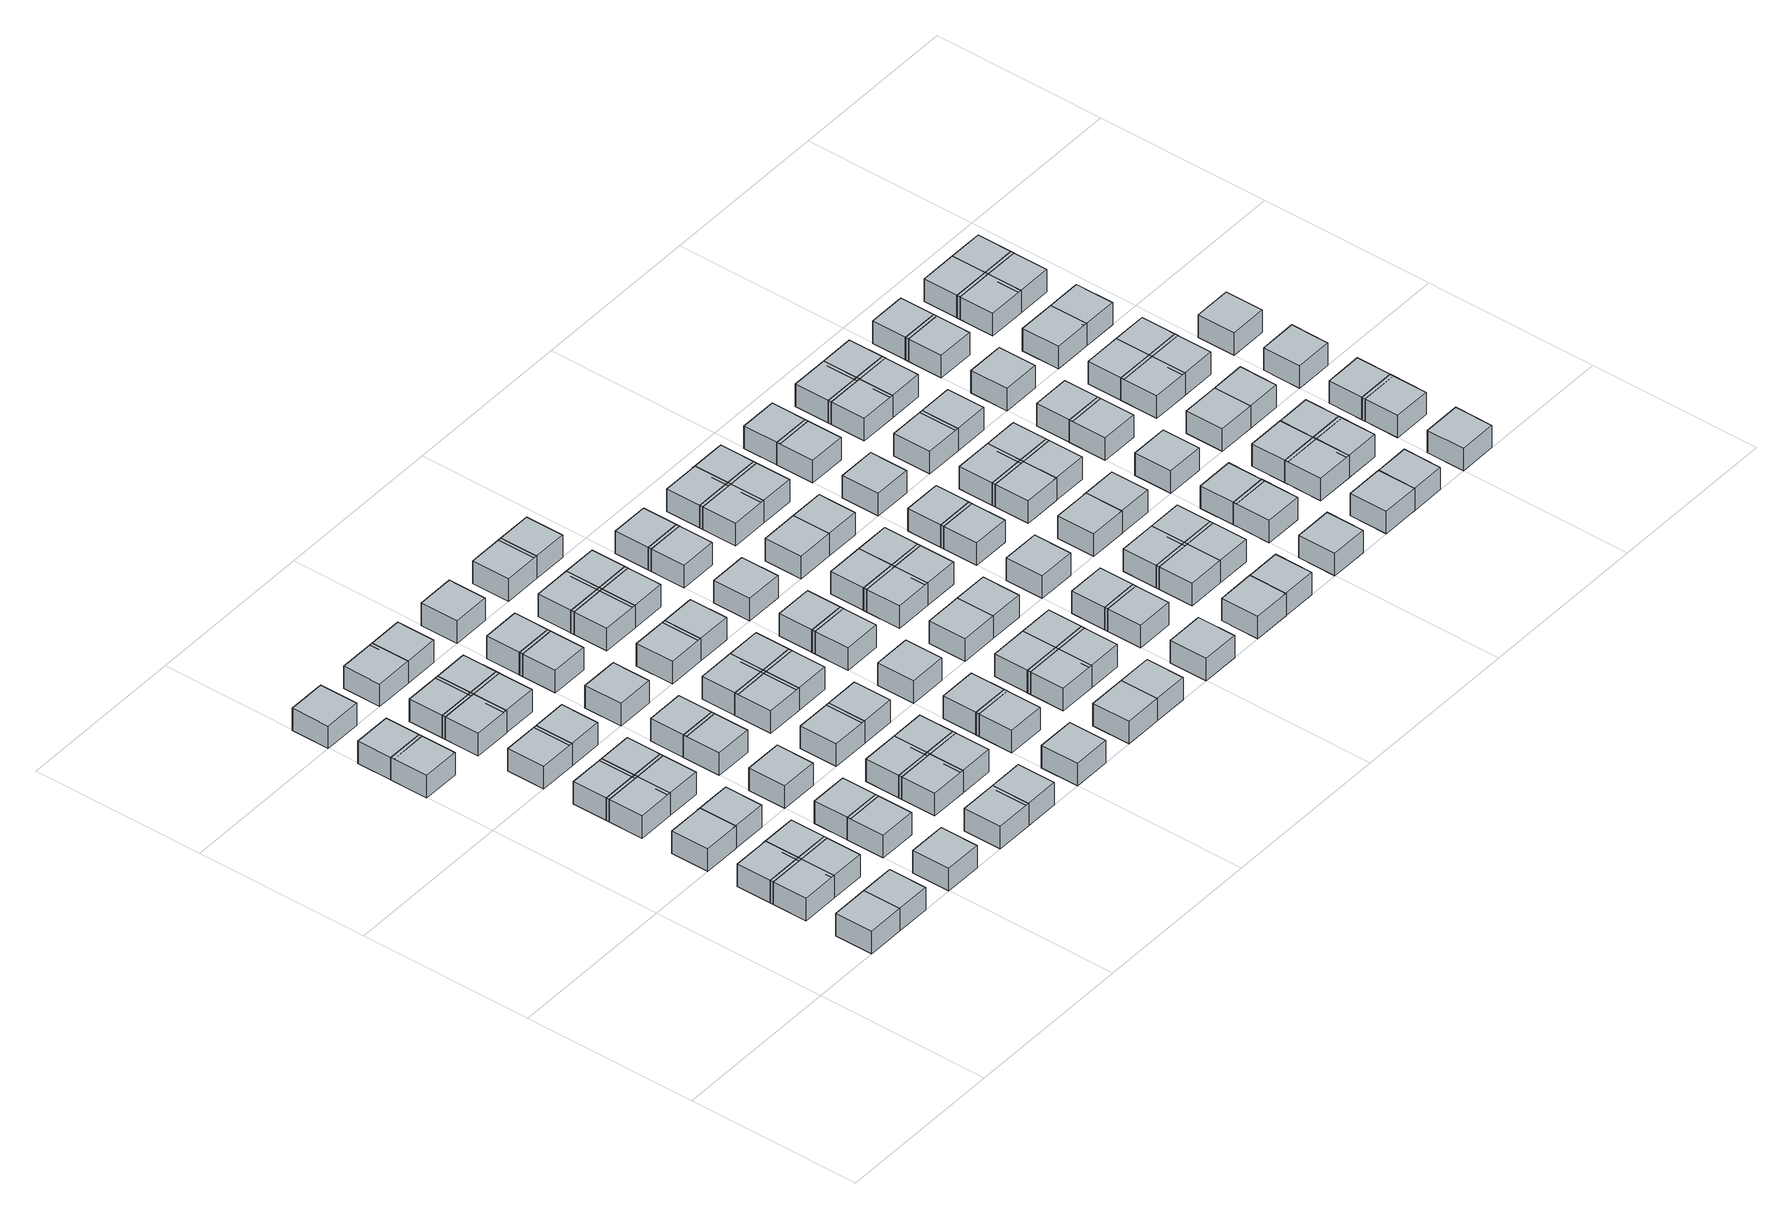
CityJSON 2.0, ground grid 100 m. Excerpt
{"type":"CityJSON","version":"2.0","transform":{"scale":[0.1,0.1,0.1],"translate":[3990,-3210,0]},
"CityObjects":{
"object1":{"type":"GenericCityObject","geometry":[{"type":"Solid","lod":"1","boundaries":[[[[0,1,2,3]],[[4,5,1,0]],[[5,6,2,1]],[[6,7,3,2]],[[7,4,0,3]],[[7,6,5,4]]]]}]},
"object2":{"type":"GenericCityObject","geometry":[{"type":"Solid","lod":"1","boundaries":[[[[8,9,10,11]],[[12,13,9,8]],[[13,14,10,9]],[[14,15,11,10]],[[15,12,8,11]],[[15,14,13,12]]]]}]},
"object3":{"type":"GenericCityObject","geometry":[{"type":"Solid","lod":"1","boundaries":[[[[16,17,18,19]],[[20,21,17,16]],[[21,22,18,17]],[[22,23,19,18]],[[23,20,16,19]],[[23,22,21,20]]]]}]},
"object4":{"type":"GenericCityObject","geometry":[{"type":"Solid","lod":"1","boundaries":[[[[24,25,26,27]],[[28,29,25,24]],[[29,30,26,25]],[[30,31,27,26]],[[31,28,24,27]],[[31,30,29,28]]]]}]},
"object5":{"type":"GenericCityObject","geometry":[{"type":"Solid","lod":"1","boundaries":[[[[32,33,34,35]],[[36,37,33,32]],[[37,38,34,33]],[[38,39,35,34]],[[39,36,32,35]],[[39,38,37,36]]]]}]},
"object6":{"type":"GenericCityObject","geometry":[{"type":"Solid","lod":"1","boundaries":[[[[40,41,42,43]],[[44,45,41,40]],[[45,46,42,41]],[[46,47,43,42]],[[47,44,40,43]],[[47,46,45,44]]]]}]},
"object7":{"type":"GenericCityObject","geometry":[{"type":"Solid","lod":"1","boundaries":[[[[48,49,50,51]],[[52,53,49,48]],[[53,54,50,49]],[[54,55,51,50]],[[55,52,48,51]],[[55,54,53,52]]]]}]},
"object8":{"type":"GenericCityObject","geometry":[{"type":"Solid","lod":"1","boundaries":[[[[56,57,58,59]],[[60,61,57,56]],[[61,62,58,57]],[[62,63,59,58]],[[63,60,56,59]],[[63,62,61,60]]]]}]},
"object9":{"type":"GenericCityObject","geometry":[{"type":"Solid","lod":"1","boundaries":[[[[64,65,66,67]],[[68,69,65,64]],[[69,70,66,65]],[[70,71,67,66]],[[71,68,64,67]],[[71,70,69,68]]]]}]},
"object10":{"type":"GenericCityObject","geometry":[{"type":"Solid","lod":"1","boundaries":[[[[72,73,74,75]],[[76,77,73,72]],[[77,78,74,73]],[[78,79,75,74]],[[79,76,72,75]],[[79,78,77,76]]]]}]},
"object11":{"type":"GenericCityObject","geometry":[{"type":"Solid","lod":"1","boundaries":[[[[80,81,82,83]],[[84,85,81,80]],[[85,86,82,81]],[[86,87,83,82]],[[87,84,80,83]],[[87,86,85,84]]]]}]},
"object12":{"type":"GenericCityObject","geometry":[{"type":"Solid","lod":"1","boundaries":[[[[88,89,90,91]],[[92,93,89,88]],[[93,94,90,89]],[[94,95,91,90]],[[95,92,88,91]],[[95,94,93,92]]]]}]},
"object13":{"type":"GenericCityObject","geometry":[{"type":"Solid","lod":"1","boundaries":[[[[96,97,98,99]],[[100,101,97,96]],[[101,102,98,97]],[[102,103,99,98]],[[103,100,96,99]],[[103,102,101,100]]]]}]},
"object14":{"type":"GenericCityObject","geometry":[{"type":"Solid","lod":"1","boundaries":[[[[104,105,106,107]],[[108,109,105,104]],[[109,110,106,105]],[[110,111,107,106]],[[111,108,104,107]],[[111,110,109,108]]]]}]},
"object15":{"type":"GenericCityObject","geometry":[{"type":"Solid","lod":"1","boundaries":[[[[112,113,114,115]],[[116,117,113,112]],[[117,118,114,113]],[[118,119,115,114]],[[119,116,112,115]],[[119,118,117,116]]]]}]},
"object16":{"type":"GenericCityObject","geometry":[{"type":"Solid","lod":"1","boundaries":[[[[120,121,122,123]],[[124,125,121,120]],[[125,126,122,121]],[[126,127,123,122]],[[127,124,120,123]],[[127,126,125,124]]]]}]},
"object17":{"type":"GenericCityObject","geometry":[{"type":"Solid","lod":"1","boundaries":[[[[128,129,130,131]],[[132,133,129,128]],[[133,134,130,129]],[[134,135,131,130]],[[135,132,128,131]],[[135,134,133,132]]]]}]},
"object18":{"type":"GenericCityObject","geometry":[{"type":"Solid","lod":"1","boundaries":[[[[136,137,138,139]],[[140,141,137,136]],[[141,142,138,137]],[[142,143,139,138]],[[143,140,136,139]],[[143,142,141,140]]]]}]},
"object19":{"type":"GenericCityObject","geometry":[{"type":"Solid","lod":"1","boundaries":[[[[144,145,146,147]],[[148,149,145,144]],[[149,150,146,145]],[[150,151,147,146]],[[151,148,144,147]],[[151,150,149,148]]]]}]},
"object20":{"type":"GenericCityObject","geometry":[{"type":"Solid","lod":"1","boundaries":[[[[152,153,154,155]],[[156,157,153,152]],[[157,158,154,153]],[[158,159,155,154]],[[159,156,152,155]],[[159,158,157,156]]]]}]},
"object21":{"type":"GenericCityObject","geometry":[{"type":"Solid","lod":"1","boundaries":[[[[160,161,162,163]],[[164,165,161,160]],[[165,166,162,161]],[[166,167,163,162]],[[167,164,160,163]],[[167,166,165,164]]]]}]},
"object22":{"type":"GenericCityObject","geometry":[{"type":"Solid","lod":"1","boundaries":[[[[168,169,170,171]],[[172,173,169,168]],[[173,174,170,169]],[[174,175,171,170]],[[175,172,168,171]],[[175,174,173,172]]]]}]},
"object23":{"type":"GenericCityObject","geometry":[{"type":"Solid","lod":"1","boundaries":[[[[176,177,178,179]],[[180,181,177,176]],[[181,182,178,177]],[[182,183,179,178]],[[183,180,176,179]],[[183,182,181,180]]]]}]},
"object24":{"type":"GenericCityObject","geometry":[{"type":"Solid","lod":"1","boundaries":[[[[184,185,186,187]],[[188,189,185,184]],[[189,190,186,185]],[[190,191,187,186]],[[191,188,184,187]],[[191,190,189,188]]]]}]},
"object25":{"type":"GenericCityObject","geometry":[{"type":"Solid","lod":"1","boundaries":[[[[192,193,194,195]],[[196,197,193,192]],[[197,198,194,193]],[[198,199,195,194]],[[199,196,192,195]],[[199,198,197,196]]]]}]},
"object26":{"type":"GenericCityObject","geometry":[{"type":"Solid","lod":"1","boundaries":[[[[200,201,202,203]],[[204,205,201,200]],[[205,206,202,201]],[[206,207,203,202]],[[207,204,200,203]],[[207,206,205,204]]]]}]},
"object27":{"type":"GenericCityObject","geometry":[{"type":"Solid","lod":"1","boundaries":[[[[208,209,210,211]],[[212,213,209,208]],[[213,214,210,209]],[[214,215,211,210]],[[215,212,208,211]],[[215,214,213,212]]]]}]},
"object28":{"type":"GenericCityObject","geometry":[{"type":"Solid","lod":"1","boundaries":[[[[216,217,218,219]],[[220,221,217,216]],[[221,222,218,217]],[[222,223,219,218]],[[223,220,216,219]],[[223,222,221,220]]]]}]},
"object29":{"type":"GenericCityObject","geometry":[{"type":"Solid","lod":"1","boundaries":[[[[224,225,226,227]],[[228,229,225,224]],[[229,230,226,225]],[[230,231,227,226]],[[231,228,224,227]],[[231,230,229,228]]]]}]},
"object30":{"type":"GenericCityObject","geometry":[{"type":"Solid","lod":"1","boundaries":[[[[232,233,234,235]],[[236,237,233,232]],[[237,238,234,233]],[[238,239,235,234]],[[239,236,232,235]],[[239,238,237,236]]]]}]},
"object31":{"type":"GenericCityObject","geometry":[{"type":"Solid","lod":"1","boundaries":[[[[240,241,242,243]],[[244,245,241,240]],[[245,246,242,241]],[[246,247,243,242]],[[247,244,240,243]],[[247,246,245,244]]]]}]},
"object32":{"type":"GenericCityObject","geometry":[{"type":"Solid","lod":"1","boundaries":[[[[248,249,250,251]],[[252,253,249,248]],[[253,254,250,249]],[[254,255,251,250]],[[255,252,248,251]],[[255,254,253,252]]]]}]},
"object33":{"type":"GenericCityObject","geometry":[{"type":"Solid","lod":"1","boundaries":[[[[256,257,258,259]],[[260,261,257,256]],[[261,262,258,257]],[[262,263,259,258]],[[263,260,256,259]],[[263,262,261,260]]]]}]},
"object34":{"type":"GenericCityObject","geometry":[{"type":"Solid","lod":"1","boundaries":[[[[264,265,266,267]],[[268,269,265,264]],[[269,270,266,265]],[[270,271,267,266]],[[271,268,264,267]],[[271,270,269,268]]]]}]},
"object35":{"type":"GenericCityObject","geometry":[{"type":"Solid","lod":"1","boundaries":[[[[272,273,274,275]],[[276,277,273,272]],[[277,278,274,273]],[[278,279,275,274]],[[279,276,272,275]],[[279,278,277,276]]]]}]},
"object36":{"type":"GenericCityObject","geometry":[{"type":"Solid","lod":"1","boundaries":[[[[280,281,282,283]],[[284,285,281,280]],[[285,286,282,281]],[[286,287,283,282]],[[287,284,280,283]],[[287,286,285,284]]]]}]},
"object37":{"type":"GenericCityObject","geometry":[{"type":"Solid","lod":"1","boundaries":[[[[288,289,290,291]],[[292,293,289,288]],[[293,294,290,289]],[[294,295,291,290]],[[295,292,288,291]],[[295,294,293,292]]]]}]},
"object38":{"type":"GenericCityObject","geometry":[{"type":"Solid","lod":"1","boundaries":[[[[296,297,298,299]],[[300,301,297,296]],[[301,302,298,297]],[[302,303,299,298]],[[303,300,296,299]],[[303,302,301,300]]]]}]},
"object39":{"type":"GenericCityObject","geometry":[{"type":"Solid","lod":"1","boundaries":[[[[304,305,306,307]],[[308,309,305,304]],[[309,310,306,305]],[[310,311,307,306]],[[311,308,304,307]],[[311,310,309,308]]]]}]},
"object40":{"type":"GenericCityObject","geometry":[{"type":"Solid","lod":"1","boundaries":[[[[312,313,314,315]],[[316,317,313,312]],[[317,318,314,313]],[[318,319,315,314]],[[319,316,312,315]],[[319,318,317,316]]]]}]},
"object41":{"type":"GenericCityObject","geometry":[{"type":"Solid","lod":"1","boundaries":[[[[320,321,322,323]],[[324,325,321,320]],[[325,326,322,321]],[[326,327,323,322]],[[327,324,320,323]],[[327,326,325,324]]]]}]},
"object42":{"type":"GenericCityObject","geometry":[{"type":"Solid","lod":"1","boundaries":[[[[328,329,330,331]],[[332,333,329,328]],[[333,334,330,329]],[[334,335,331,330]],[[335,332,328,331]],[[335,334,333,332]]]]}]},
"object43":{"type":"GenericCityObject","geometry":[{"type":"Solid","lod":"1","boundaries":[[[[336,337,338,339]],[[340,341,337,336]],[[341,342,338,337]],[[342,343,339,338]],[[343,340,336,339]],[[343,342,341,340]]]]}]},
"object44":{"type":"GenericCityObject","geometry":[{"type":"Solid","lod":"1","boundaries":[[[[344,345,346,347]],[[348,349,345,344]],[[349,350,346,345]],[[350,351,347,346]],[[351,348,344,347]],[[351,350,349,348]]]]}]},
"object45":{"type":"GenericCityObject","geometry":[{"type":"Solid","lod":"1","boundaries":[[[[352,353,354,355]],[[356,357,353,352]],[[357,358,354,353]],[[358,359,355,354]],[[359,356,352,355]],[[359,358,357,356]]]]}]},
"object46":{"type":"GenericCityObject","geometry":[{"type":"Solid","lod":"1","boundaries":[[[[360,361,362,363]],[[364,365,361,360]],[[365,366,362,361]],[[366,367,363,362]],[[367,364,360,363]],[[367,366,365,364]]]]}]},
"object47":{"type":"GenericCityObject","geometry":[{"type":"Solid","lod":"1","boundaries":[[[[368,369,370,371]],[[372,373,369,368]],[[373,374,370,369]],[[374,375,371,370]],[[375,372,368,371]],[[375,374,373,372]]]]}]},
"object48":{"type":"GenericCityObject","geometry":[{"type":"Solid","lod":"1","boundaries":[[[[376,377,378,379]],[[380,381,377,376]],[[381,382,378,377]],[[382,383,379,378]],[[383,380,376,379]],[[383,382,381,380]]]]}]},
"object49":{"type":"GenericCityObject","geometry":[{"type":"Solid","lod":"1","boundaries":[[[[384,385,386,387]],[[388,389,385,384]],[[389,390,386,385]],[[390,391,387,386]],[[391,388,384,387]],[[391,390,389,388]]]]}]},
"object50":{"type":"GenericCityObject","geometry":[{"type":"Solid","lod":"1","boundaries":[[[[392,393,394,395]],[[396,397,393,392]],[[397,398,394,393]],[[398,399,395,394]],[[399,396,392,395]],[[399,398,397,396]]]]}]},
"object51":{"type":"GenericCityObject","geometry":[{"type":"Solid","lod":"1","boundaries":[[[[400,401,402,403]],[[404,405,401,400]],[[405,406,402,401]],[[406,407,403,402]],[[407,404,400,403]],[[407,406,405,404]]]]}]},
"object52":{"type":"GenericCityObject","geometry":[{"type":"Solid","lod":"1","boundaries":[[[[408,409,410,411]],[[412,413,409,408]],[[413,414,410,409]],[[414,415,411,410]],[[415,412,408,411]],[[415,414,413,412]]]]}]},
"object53":{"type":"GenericCityObject","geometry":[{"type":"Solid","lod":"1","boundaries":[[[[416,417,418,419]],[[420,421,417,416]],[[421,422,418,417]],[[422,423,419,418]],[[423,420,416,419]],[[423,422,421,420]]]]}]},
"object54":{"type":"GenericCityObject","geometry":[{"type":"Solid","lod":"1","boundaries":[[[[424,425,426,427]],[[428,429,425,424]],[[429,430,426,425]],[[430,431,427,426]],[[431,428,424,427]],[[431,430,429,428]]]]}]},
"object55":{"type":"GenericCityObject","geometry":[{"type":"Solid","lod":"1","boundaries":[[[[432,433,434,435]],[[436,437,433,432]],[[437,438,434,433]],[[438,439,435,434]],[[439,436,432,435]],[[439,438,437,436]]]]}]},
"object56":{"type":"GenericCityObject","geometry":[{"type":"Solid","lod":"1","boundaries":[[[[440,441,442,443]],[[444,445,441,440]],[[445,446,442,441]],[[446,447,443,442]],[[447,444,440,443]],[[447,446,445,444]]]]}]},
"object57":{"type":"GenericCityObject","geometry":[{"type":"Solid","lod":"1","boundaries":[[[[448,449,450,451]],[[452,453,449,448]],[[453,454,450,449]],[[454,455,451,450]],[[455,452,448,451]],[[455,454,453,452]]]]}]},
"object58":{"type":"GenericCityObject","geometry":[{"type":"Solid","lod":"1","boundaries":[[[[456,457,458,459]],[[460,461,457,456]],[[461,462,458,457]],[[462,463,459,458]],[[463,460,456,459]],[[463,462,461,460]]]]}]},
"object59":{"type":"GenericCityObject","geometry":[{"type":"Solid","lod":"1","boundaries":[[[[464,465,466,467]],[[468,469,465,464]],[[469,470,466,465]],[[470,471,467,466]],[[471,468,464,467]],[[471,470,469,468]]]]}]},
"object60":{"type":"GenericCityObject","geometry":[{"type":"Solid","lod":"1","boundaries":[[[[472,473,474,475]],[[476,477,473,472]],[[477,478,474,473]],[[478,479,475,474]],[[479,476,472,475]],[[479,478,477,476]]]]}]},
"object61":{"type":"GenericCityObject","geometry":[{"type":"Solid","lod":"1","boundaries":[[[[480,481,482,483]],[[484,485,481,480]],[[485,486,482,481]],[[486,487,483,482]],[[487,484,480,483]],[[487,486,485,484]]]]}]},
"object62":{"type":"GenericCityObject","geometry":[{"type":"Solid","lod":"1","boundaries":[[[[488,489,490,491]],[[492,493,489,488]],[[493,494,490,489]],[[494,495,491,490]],[[495,492,488,491]],[[495,494,493,492]]]]}]},
"object63":{"type":"GenericCityObject","geometry":[{"type":"Solid","lod":"1","boundaries":[[[[496,497,498,499]],[[500,501,497,496]],[[501,502,498,497]],[[502,503,499,498]],[[503,500,496,499]],[[503,502,501,500]]]]}]},
"object64":{"type":"GenericCityObject","geometry":[{"type":"Solid","lod":"1","boundaries":[[[[504,505,506,507]],[[508,509,505,504]],[[509,510,506,505]],[[510,511,507,506]],[[511,508,504,507]],[[511,510,509,508]]]]}]},
"object65":{"type":"GenericCityObject","geometry":[{"type":"Solid","lod":"1","boundaries":[[[[512,513,514,515]],[[516,517,513,512]],[[517,518,514,513]],[[518,519,515,514]],[[519,516,512,515]],[[519,518,517,516]]]]}]},
"object66":{"type":"GenericCityObject","geometry":[{"type":"Solid","lod":"1","boundaries":[[[[520,521,522,523]],[[524,525,521,520]],[[525,526,522,521]],[[526,527,523,522]],[[527,524,520,523]],[[527,526,525,524]]]]}]},
"object67":{"type":"GenericCityObject","geometry":[{"type":"Solid","lod":"1","boundaries":[[[[528,529,530,531]],[[532,533,529,528]],[[533,534,530,529]],[[534,535,531,530]],[[535,532,528,531]],[[535,534,533,532]]]]}]},
"object68":{"type":"GenericCityObject","geometry":[{"type":"Solid","lod":"1","boundaries":[[[[536,537,538,539]],[[540,541,537,536]],[[541,542,538,537]],[[542,543,539,538]],[[543,540,536,539]],[[543,542,541,540]]]]}]},
"object69":{"type":"GenericCityObject","geometry":[{"type":"Solid","lod":"1","boundaries":[[[[544,545,546,547]],[[548,549,545,544]],[[549,550,546,545]],[[550,551,547,546]],[[551,548,544,547]],[[551,550,549,548]]]]}]},
"object70":{"type":"GenericCityObject","geometry":[{"type":"Solid","lod":"1","boundaries":[[[[552,553,554,555]],[[556,557,553,552]],[[557,558,554,553]],[[558,559,555,554]],[[559,556,552,555]],[[559,558,557,556]]]]}]},
"object71":{"type":"GenericCityObject","geometry":[{"type":"Solid","lod":"1","boundaries":[[[[560,561,562,563]],[[564,565,561,560]],[[565,566,562,561]],[[566,567,563,562]],[[567,564,560,563]],[[567,566,565,564]]]]}]},
"object72":{"type":"GenericCityObject","geometry":[{"type":"Solid","lod":"1","boundaries":[[[[568,569,570,571]],[[572,573,569,568]],[[573,574,570,569]],[[574,575,571,570]],[[575,572,568,571]],[[575,574,573,572]]]]}]},
"object73":{"type":"GenericCityObject","geometry":[{"type":"Solid","lod":"1","boundaries":[[[[576,577,578,579]],[[580,581,577,576]],[[581,582,578,577]],[[582,583,579,578]],[[583,580,576,579]],[[583,582,581,580]]]]}]},
"object74":{"type":"GenericCityObject","geometry":[{"type":"Solid","lod":"1","boundaries":[[[[584,585,586,587]],[[588,589,585,584]],[[589,590,586,585]],[[590,591,587,586]],[[591,588,584,587]],[[591,590,589,588]]]]}]},
"object75":{"type":"GenericCityObject","geometry":[{"type":"Solid","lod":"1","boundaries":[[[[592,593,594,595]],[[596,597,593,592]],[[597,598,594,593]],[[598,599,595,594]],[[599,596,592,595]],[[599,598,597,596]]]]}]},
"object76":{"type":"GenericCityObject","geometry":[{"type":"Solid","lod":"1","boundaries":[[[[600,601,602,603]],[[604,605,601,600]],[[605,606,602,601]],[[606,607,603,602]],[[607,604,600,603]],[[607,606,605,604]]]]}]},
"object77":{"type":"GenericCityObject","geometry":[{"type":"Solid","lod":"1","boundaries":[[[[608,609,610,611]],[[612,613,609,608]],[[613,614,610,609]],[[614,615,611,610]],[[615,612,608,611]],[[615,614,613,612]]]]}]},
"object78":{"type":"GenericCityObject","geometry":[{"type":"Solid","lod":"1","boundaries":[[[[616,617,618,619]],[[620,621,617,616]],[[621,622,618,617]],[[622,623,619,618]],[[623,620,616,619]],[[623,622,621,620]]]]}]},
"object79":{"type":"GenericCityObject","geometry":[{"type":"Solid","lod":"1","boundaries":[[[[624,625,626,627]],[[628,629,625,624]],[[629,630,626,625]],[[630,631,627,626]],[[631,628,624,627]],[[631,630,629,628]]]]}]},
"object80":{"type":"GenericCityObject","geometry":[{"type":"Solid","lod":"1","boundaries":[[[[632,633,634,635]],[[636,637,633,632]],[[637,638,634,633]],[[638,639,635,634]],[[639,636,632,635]],[[639,638,637,636]]]]}]},
"object81":{"type":"GenericCityObject","geometry":[{"type":"Solid","lod":"1","boundaries":[[[[640,641,642,643]],[[644,645,641,640]],[[645,646,642,641]],[[646,647,643,642]],[[647,644,640,643]],[[647,646,645,644]]]]}]},
"object82":{"type":"GenericCityObject","geometry":[{"type":"Solid","lod":"1","boundaries":[[[[648,649,650,651]],[[652,653,649,648]],[[653,654,650,649]],[[654,655,651,650]],[[655,652,648,651]],[[655,654,653,652]]]]}]},
"object83":{"type":"GenericCityObject","geometry":[{"type":"Solid","lod":"1","boundaries":[[[[656,657,658,659]],[[660,661,657,656]],[[661,662,658,657]],[[662,663,659,658]],[[663,660,656,659]],[[663,662,661,660]]]]}]},
"object84":{"type":"GenericCityObject","geometry":[{"type":"Solid","lod":"1","boundaries":[[[[664,665,666,667]],[[668,669,665,664]],[[669,670,666,665]],[[670,671,667,666]],[[671,668,664,667]],[[671,670,669,668]]]]}]},
"object85":{"type":"GenericCityObject","geometry":[{"type":"Solid","lod":"1","boundaries":[[[[672,673,674,675]],[[676,677,673,672]],[[677,678,674,673]],[[678,679,675,674]],[[679,676,672,675]],[[679,678,677,676]]]]}]},
"object86":{"type":"GenericCityObject","geometry":[{"type":"Solid","lod":"1","boundaries":[[[[680,681,682,683]],[[684,685,681,680]],[[685,686,682,681]],[[686,687,683,682]],[[687,684,680,683]],[[687,686,685,684]]]]}]},
"object87":{"type":"GenericCityObject","geometry":[{"type":"Solid","lod":"1","boundaries":[[[[688,689,690,691]],[[692,693,689,688]],[[693,694,690,689]],[[694,695,691,690]],[[695,692,688,691]],[[695,694,693,692]]]]}]},
"object88":{"type":"GenericCityObject","geometry":[{"type":"Solid","lod":"1","boundaries":[[[[696,697,698,699]],[[700,701,697,696]],[[701,702,698,697]],[[702,703,699,698]],[[703,700,696,699]],[[703,702,701,700]]]]}]},
"object89":{"type":"GenericCityObject","geometry":[{"type":"Solid","lod":"1","boundaries":[[[[704,705,706,707]],[[708,709,705,704]],[[709,710,706,705]],[[710,711,707,706]],[[711,708,704,707]],[[711,710,709,708]]]]}]},
"object90":{"type":"GenericCityObject","geometry":[{"type":"Solid","lod":"1","boundaries":[[[[712,713,714,715]],[[716,717,713,712]],[[717,718,714,713]],[[718,719,715,714]],[[719,716,712,715]],[[719,718,717,716]]]]}]},
"object91":{"type":"GenericCityObject","geometry":[{"type":"Solid","lod":"1","boundaries":[[[[720,721,722,723]],[[724,725,721,720]],[[725,726,722,721]],[[726,727,723,722]],[[727,724,720,723]],[[727,726,725,724]]]]}]},
"object92":{"type":"GenericCityObject","geometry":[{"type":"Solid","lod":"1","boundaries":[[[[728,729,730,731]],[[732,733,729,728]],[[733,734,730,729]],[[734,735,731,730]],[[735,732,728,731]],[[735,734,733,732]]]]}]},
"object93":{"type":"GenericCityObject","geometry":[{"type":"Solid","lod":"1","boundaries":[[[[736,737,738,739]],[[740,741,737,736]],[[741,742,738,737]],[[742,743,739,738]],[[743,740,736,739]],[[743,742,741,740]]]]}]},
"object94":{"type":"GenericCityObject","geometry":[{"type":"Solid","lod":"1","boundaries":[[[[744,745,746,747]],[[748,749,745,744]],[[749,750,746,745]],[[750,751,747,746]],[[751,748,744,747]],[[751,750,749,748]]]]}]},
"object95":{"type":"GenericCityObject","geometry":[{"type":"Solid","lod":"1","boundaries":[[[[752,753,754,755]],[[756,757,753,752]],[[757,758,754,753]],[[758,759,755,754]],[[759,756,752,755]],[[759,758,757,756]]]]}]},
"object96":{"type":"GenericCityObject","geometry":[{"type":"Solid","lod":"1","boundaries":[[[[760,761,762,763]],[[764,765,761,760]],[[765,766,762,761]],[[766,767,763,762]],[[767,764,760,763]],[[767,766,765,764]]]]}]},
"object97":{"type":"GenericCityObject","geometry":[{"type":"Solid","lod":"1","boundaries":[[[[768,769,770,771]],[[772,773,769,768]],[[773,774,770,769]],[[774,775,771,770]],[[775,772,768,771]],[[775,774,773,772]]]]}]},
"object98":{"type":"GenericCityObject","geometry":[{"type":"Solid","lod":"1","boundaries":[[[[776,777,778,779]],[[780,781,777,776]],[[781,782,778,777]],[[782,783,779,778]],[[783,780,776,779]],[[783,782,781,780]]]]}]},
"object99":{"type":"GenericCityObject","geometry":[{"type":"Solid","lod":"1","boundaries":[[[[784,785,786,787]],[[788,789,785,784]],[[789,790,786,785]],[[790,791,787,786]],[[791,788,784,787]],[[791,790,789,788]]]]}]},
"object100":{"type":"GenericCityObject","geometry":[{"type":"Solid","lod":"1","boundaries":[[[[792,793,794,795]],[[796,797,793,792]],[[797,798,794,793]],[[798,799,795,794]],[[799,796,792,795]],[[799,798,797,796]]]]}]},
"object101":{"type":"GenericCityObject","geometry":[{"type":"Solid","lod":"1","boundaries":[[[[800,801,802,803]],[[804,805,801,800]],[[805,806,802,801]],[[806,807,803,802]],[[807,804,800,803]],[[807,806,805,804]]]]}]},
"object102":{"type":"GenericCityObject","geometry":[{"type":"Solid","lod":"1","boundaries":[[[[808,809,810,811]],[[812,813,809,808]],[[813,814,810,809]],[[814,815,811,810]],[[815,812,808,811]],[[815,814,813,812]]]]}]},
"object103":{"type":"GenericCityObject","geometry":[{"type":"Solid","lod":"1","boundaries":[[[[816,817,818,819]],[[820,821,817,816]],[[821,822,818,817]],[[822,823,819,818]],[[823,820,816,819]],[[823,822,821,820]]]]}]},
"object104":{"type":"GenericCityObject","geometry":[{"type":"Solid","lod":"1","boundaries":[[[[824,825,826,827]],[[828,829,825,824]],[[829,830,826,825]],[[830,831,827,826]],[[831,828,824,827]],[[831,830,829,828]]]]}]},
"object105":{"type":"GenericCityObject","geometry":[{"type":"Solid","lod":"1","boundaries":[[[[832,833,834,835]],[[836,837,833,832]],[[837,838,834,833]],[[838,839,835,834]],[[839,836,832,835]],[[839,838,837,836]]]]}]},
"object106":{"type":"GenericCityObject","geometry":[{"type":"Solid","lod":"1","boundaries":[[[[840,841,842,843]],[[844,845,841,840]],[[845,846,842,841]],[[846,847,843,842]],[[847,844,840,843]],[[847,846,845,844]]]]}]},
"object107":{"type":"GenericCityObject","geometry":[{"type":"Solid","lod":"1","boundaries":[[[[848,849,850,851]],[[852,853,849,848]],[[853,854,850,849]],[[854,855,851,850]],[[855,852,848,851]],[[855,854,853,852]]]]}]},
"object108":{"type":"GenericCityObject","geometry":[{"type":"Solid","lod":"1","boundaries":[[[[856,857,858,859]],[[860,861,857,856]],[[861,862,858,857]],[[862,863,859,858]],[[863,860,856,859]],[[863,862,861,860]]]]}]},
"object109":{"type":"GenericCityObject","geometry":[{"type":"Solid","lod":"1","boundaries":[[[[864,865,866,867]],[[868,869,865,864]],[[869,870,866,865]],[[870,871,867,866]],[[871,868,864,867]],[[871,870,869,868]]]]}]},
"object110":{"type":"GenericCityObject","geometry":[{"type":"Solid","lod":"1","boundaries":[[[[872,873,874,875]],[[876,877,873,872]],[[877,878,874,873]],[[878,879,875,874]],[[879,876,872,875]],[[879,878,877,876]]]]}]},
"object111":{"type":"GenericCityObject","geometry":[{"type":"Solid","lod":"1","boundaries":[[[[880,881,882,883]],[[884,885,881,880]],[[885,886,882,881]],[[886,887,883,882]],[[887,884,880,883]],[[887,886,885,884]]]]}]},
"object112":{"type":"GenericCityObject","geometry":[{"type":"Solid","lod":"1","boundaries":[[[[888,889,890,891]],[[892,893,889,888]],[[893,894,890,889]],[[894,895,891,890]],[[895,892,888,891]],[[895,894,893,892]]]]}]},
"object113":{"type":"GenericCityObject","geometry":[{"type":"Solid","lod":"1","boundaries":[[[[896,897,898,899]],[[900,901,897,896]],[[901,902,898,897]],[[902,903,899,898]],[[903,900,896,899]],[[903,902,901,900]]]]}]},
"object114":{"type":"GenericCityObject","geometry":[{"type":"Solid","lod":"1","boundaries":[[[[904,905,906,907]],[[908,909,905,904]],[[909,910,906,905]],[[910,911,907,906]],[[911,908,904,907]],[[911,910,909,908]]]]}]},
"object115":{"type":"GenericCityObject","geometry":[{"type":"Solid","lod":"1","boundaries":[[[[912,913,914,915]],[[916,917,913,912]],[[917,918,914,913]],[[918,919,915,914]],[[919,916,912,915]],[[919,918,917,916]]]]}]},
"object116":{"type":"GenericCityObject","geometry":[{"type":"Solid","lod":"1","boundaries":[[[[920,921,922,923]],[[924,925,921,920]],[[925,926,922,921]],[[926,927,923,922]],[[927,924,920,923]],[[927,926,925,924]]]]}]},
"object117":{"type":"GenericCityObject","geometry":[{"type":"Solid","lod":"1","boundaries":[[[[928,929,930,931]],[[932,933,929,928]],[[933,934,930,929]],[[934,935,931,930]],[[935,932,928,931]],[[935,934,933,932]]]]}]},
"object118":{"type":"GenericCityObject","geometry":[{"type":"Solid","lod":"1","boundaries":[[[[936,937,938,939]],[[940,941,937,936]],[[941,942,938,937]],[[942,943,939,938]],[[943,940,936,939]],[[943,942,941,940]]]]}]},
"object119":{"type":"GenericCityObject","geometry":[{"type":"Solid","lod":"1","boundaries":[[[[944,945,946,947]],[[948,949,945,944]],[[949,950,946,945]],[[950,951,947,946]],[[951,948,944,947]],[[951,950,949,948]]]]}]},
"object120":{"type":"GenericCityObject","geometry":[{"type":"Solid","lod":"1","boundaries":[[[[952,953,954,955]],[[956,957,953,952]],[[957,958,954,953]],[[958,959,955,954]],[[959,956,952,955]],[[959,958,957,956]]]]}]},
"object121":{"type":"GenericCityObject","geometry":[{"type":"Solid","lod":"1","boundaries":[[[[960,961,962,963]],[[964,965,961,960]],[[965,966,962,961]],[[966,967,963,962]],[[967,964,960,963]],[[967,966,965,964]]]]}]},
"object122":{"type":"GenericCityObject","geometry":[{"type":"Solid","lod":"1","boundaries":[[[[968,969,970,971]],[[972,973,969,968]],[[973,974,970,969]],[[974,975,971,970]],[[975,972,968,971]],[[975,974,973,972]]]]}]},
"object123":{"type":"GenericCityObject","geometry":[{"type":"Solid","lod":"1","boundaries":[[[[976,977,978,979]],[[980,981,977,976]],[[981,982,978,977]],[[982,983,979,978]],[[983,980,976,979]],[[983,982,981,980]]]]}]},
"object124":{"type":"GenericCityObject","geometry":[{"type":"Solid","lod":"1","boundaries":[[[[984,985,986,987]],[[988,989,985,984]],[[989,990,986,985]],[[990,991,987,986]],[[991,988,984,987]],[[991,990,989,988]]]]}]},
"object125":{"type":"GenericCityObject","geometry":[{"type":"Solid","lod":"1","boundaries":[[[[992,993,994,995]],[[996,997,993,992]],[[997,998,994,993]],[[998,999,995,994]],[[999,996,992,995]],[[999,998,997,996]]]]}]},
"object126":{"type":"GenericCityObject","geometry":[{"type":"Solid","lod":"1","boundaries":[[[[1000,1001,1002,1003]],[[1004,1005,1001,1000]],[[1005,1006,1002,1001]],[[1006,1007,1003,1002]],[[1007,1004,1000,1003]],[[1007,1006,1005,1004]]]]}]},
"object127":{"type":"GenericCityObject","geometry":[{"type":"Solid","lod":"1","boundaries":[[[[1008,1009,1010,1011]],[[1012,1013,1009,1008]],[[1013,1014,1010,1009]],[[1014,1015,1011,1010]],[[1015,1012,1008,1011]],[[1015,1014,1013,1012]]]]}]},
"object128":{"type":"GenericCityObject","geometry":[{"type":"Solid","lod":"1","boundaries":[[[[1016,1017,1018,1019]],[[1020,1021,1017,1016]],[[1021,1022,1018,1017]],[[1022,1023,1019,1018]],[[1023,1020,1016,1019]],[[1023,1022,1021,1020]]]]}]},
"object129":{"type":"GenericCityObject","geometry":[{"type":"Solid","lod":"1","boundaries":[[[[1024,1025,1026,1027]],[[1028,1029,1025,1024]],[[1029,1030,1026,1025]],[[1030,1031,1027,1026]],[[1031,1028,1024,1027]],[[1031,1030,1029,1028]]]]}]},
"object130":{"type":"GenericCityObject","geometry":[{"type":"Solid","lod":"1","boundaries":[[[[1032,1033,1034,1035]],[[1036,1037,1033,1032]],[[1037,1038,1034,1033]],[[1038,1039,1035,1034]],[[1039,1036,1032,1035]],[[1039,1038,1037,1036]]]]}]},
"object131":{"type":"GenericCityObject","geometry":[{"type":"Solid","lod":"1","boundaries":[[[[1040,1041,1042,1043]],[[1044,1045,1041,1040]],[[1045,1046,1042,1041]],[[1046,1047,1043,1042]],[[1047,1044,1040,1043]],[[1047,1046,1045,1044]]]]}]},
"object132":{"type":"GenericCityObject","geometry":[{"type":"Solid","lod":"1","boundaries":[[[[1048,1049,1050,1051]],[[1052,1053,1049,1048]],[[1053,1054,1050,1049]],[[1054,1055,1051,1050]],[[1055,1052,1048,1051]],[[1055,1054,1053,1052]]]]}]},
"object133":{"type":"GenericCityObject","geometry":[{"type":"Solid","lod":"1","boundaries":[[[[1056,1057,1058,1059]],[[1060,1061,1057,1056]],[[1061,1062,1058,1057]],[[1062,1063,1059,1058]],[[1063,1060,1056,1059]],[[1063,1062,1061,1060]]]]}]},
"object134":{"type":"GenericCityObject","geometry":[{"type":"Solid","lod":"1","boundaries":[[[[1064,1065,1066,1067]],[[1068,1069,1065,1064]],[[1069,1070,1066,1065]],[[1070,1071,1067,1066]],[[1071,1068,1064,1067]],[[1071,1070,1069,1068]]]]}]},
"object135":{"type":"GenericCityObject","geometry":[{"type":"Solid","lod":"1","boundaries":[[[[1072,1073,1074,1075]],[[1076,1077,1073,1072]],[[1077,1078,1074,1073]],[[1078,1079,1075,1074]],[[1079,1076,1072,1075]],[[1079,1078,1077,1076]]]]}]},
"object136":{"type":"GenericCityObject","geometry":[{"type":"Solid","lod":"1","boundaries":[[[[1080,1081,1082,1083]],[[1084,1085,1081,1080]],[[1085,1086,1082,1081]],[[1086,1087,1083,1082]],[[1087,1084,1080,1083]],[[1087,1086,1085,1084]]]]}]},
"object137":{"type":"GenericCityObject","geometry":[{"type":"Solid","lod":"1","boundaries":[[[[1088,1089,1090,1091]],[[1092,1093,1089,1088]],[[1093,1094,1090,1089]],[[1094,1095,1091,1090]],[[1095,1092,1088,1091]],[[1095,1094,1093,1092]]]]}]},
"object138":{"type":"GenericCityObject","geometry":[{"type":"Solid","lod":"1","boundaries":[[[[1096,1097,1098,1099]],[[1100,1101,1097,1096]],[[1101,1102,1098,1097]],[[1102,1103,1099,1098]],[[1103,1100,1096,1099]],[[1103,1102,1101,1100]]]]}]},
"object139":{"type":"GenericCityObject","geometry":[{"type":"Solid","lod":"1","boundaries":[[[[1104,1105,1106,1107]],[[1108,1109,1105,1104]],[[1109,1110,1106,1105]],[[1110,1111,1107,1106]],[[1111,1108,1104,1107]],[[1111,1110,1109,1108]]]]}]}
},
"vertices":[
[400,0,0],[620,0,0],[620,220,0],[400,220,0],[400,0,140],[620,0,140],[620,220,140],[400,220,140],
[400,400,0],[620,400,0],[620,620,0],[400,620,0],[400,400,140],[620,400,140],[620,620,140],[400,620,140],
[400,600,0],[620,600,0],[620,820,0],[400,820,0],[400,600,140],[620,600,140],[620,820,140],[400,820,140],
[600,0,0],[820,0,0],[820,220,0],[600,220,0],[600,0,140],[820,0,140],[820,220,140],[600,220,140],
[400,1000,0],[620,1000,0],[620,1220,0],[400,1220,0],[400,1000,140],[620,1000,140],[620,1220,140],[400,1220,140],
[600,400,0],[820,400,0],[820,620,0],[600,620,0],[600,400,140],[820,400,140],[820,620,140],[600,620,140],
[0,2400,0],[220,2400,0],[220,2620,0],[0,2620,0],[0,2400,140],[220,2400,140],[220,2620,140],[0,2620,140],
[600,600,0],[820,600,0],[820,820,0],[600,820,0],[600,600,140],[820,600,140],[820,820,140],[600,820,140],
[0,2600,0],[220,2600,0],[220,2820,0],[0,2820,0],[0,2600,140],[220,2600,140],[220,2820,140],[0,2820,140],
[400,1400,0],[620,1400,0],[620,1620,0],[400,1620,0],[400,1400,140],[620,1400,140],[620,1620,140],[400,1620,140],
[400,1600,0],[620,1600,0],[620,1820,0],[400,1820,0],[400,1600,140],[620,1600,140],[620,1820,140],[400,1820,140],
[600,1000,0],[820,1000,0],[820,1220,0],[600,1220,0],[600,1000,140],[820,1000,140],[820,1220,140],[600,1220,140],
[0,3000,0],[220,3000,0],[220,3220,0],[0,3220,0],[0,3000,140],[220,3000,140],[220,3220,140],[0,3220,140],
[1000,0,0],[1220,0,0],[1220,220,0],[1000,220,0],[1000,0,140],[1220,0,140],[1220,220,140],[1000,220,140],
[400,2000,0],[620,2000,0],[620,2220,0],[400,2220,0],[400,2000,140],[620,2000,140],[620,2220,140],[400,2220,140],
[600,1400,0],[820,1400,0],[820,1620,0],[600,1620,0],[600,1400,140],[820,1400,140],[820,1620,140],[600,1620,140],
[600,1600,0],[820,1600,0],[820,1820,0],[600,1820,0],[600,1600,140],[820,1600,140],[820,1820,140],[600,1820,140],
[1000,400,0],[1220,400,0],[1220,620,0],[1000,620,0],[1000,400,140],[1220,400,140],[1220,620,140],[1000,620,140],
[400,2400,0],[620,2400,0],[620,2620,0],[400,2620,0],[400,2400,140],[620,2400,140],[620,2620,140],[400,2620,140],
[1000,600,0],[1220,600,0],[1220,820,0],[1000,820,0],[1000,600,140],[1220,600,140],[1220,820,140],[1000,820,140],
[400,2600,0],[620,2600,0],[620,2820,0],[400,2820,0],[400,2600,140],[620,2600,140],[620,2820,140],[400,2820,140],
[600,2000,0],[820,2000,0],[820,2220,0],[600,2220,0],[600,2000,140],[820,2000,140],[820,2220,140],[600,2220,140],
[1000,1000,0],[1220,1000,0],[1220,1220,0],[1000,1220,0],[1000,1000,140],[1220,1000,140],[1220,1220,140],[1000,1220,140],
[400,3000,0],[620,3000,0],[620,3220,0],[400,3220,0],[400,3000,140],[620,3000,140],[620,3220,140],[400,3220,140],
[600,2400,0],[820,2400,0],[820,2620,0],[600,2620,0],[600,2400,140],[820,2400,140],[820,2620,140],[600,2620,140],
[600,2600,0],[820,2600,0],[820,2820,0],[600,2820,0],[600,2600,140],[820,2600,140],[820,2820,140],[600,2820,140],
[1400,0,0],[1620,0,0],[1620,220,0],[1400,220,0],[1400,0,140],[1620,0,140],[1620,220,140],[1400,220,140],
[1000,1400,0],[1220,1400,0],[1220,1620,0],[1000,1620,0],[1000,1400,140],[1220,1400,140],[1220,1620,140],[1000,1620,140],
[1000,1600,0],[1220,1600,0],[1220,1820,0],[1000,1820,0],[1000,1600,140],[1220,1600,140],[1220,1820,140],[1000,1820,140],
[600,3000,0],[820,3000,0],[820,3220,0],[600,3220,0],[600,3000,140],[820,3000,140],[820,3220,140],[600,3220,140],
[1400,400,0],[1620,400,0],[1620,620,0],[1400,620,0],[1400,400,140],[1620,400,140],[1620,620,140],[1400,620,140],
[1400,600,0],[1620,600,0],[1620,820,0],[1400,820,0],[1400,600,140],[1620,600,140],[1620,820,140],[1400,820,140],
[1600,0,0],[1820,0,0],[1820,220,0],[1600,220,0],[1600,0,140],[1820,0,140],[1820,220,140],[1600,220,140],
[1000,2000,0],[1220,2000,0],[1220,2220,0],[1000,2220,0],[1000,2000,140],[1220,2000,140],[1220,2220,140],[1000,2220,140],
[1400,1000,0],[1620,1000,0],[1620,1220,0],[1400,1220,0],[1400,1000,140],[1620,1000,140],[1620,1220,140],[1400,1220,140],
[1600,400,0],[1820,400,0],[1820,620,0],[1600,620,0],[1600,400,140],[1820,400,140],[1820,620,140],[1600,620,140],
[1000,2400,0],[1220,2400,0],[1220,2620,0],[1000,2620,0],[1000,2400,140],[1220,2400,140],[1220,2620,140],[1000,2620,140],
[1600,600,0],[1820,600,0],[1820,820,0],[1600,820,0],[1600,600,140],[1820,600,140],[1820,820,140],[1600,820,140],
[1000,2600,0],[1220,2600,0],[1220,2820,0],[1000,2820,0],[1000,2600,140],[1220,2600,140],[1220,2820,140],[1000,2820,140],
[1400,1400,0],[1620,1400,0],[1620,1620,0],[1400,1620,0],[1400,1400,140],[1620,1400,140],[1620,1620,140],[1400,1620,140],
[1400,1600,0],[1620,1600,0],[1620,1820,0],[1400,1820,0],[1400,1600,140],[1620,1600,140],[1620,1820,140],[1400,1820,140],
[1600,1000,0],[1820,1000,0],[1820,1220,0],[1600,1220,0],[1600,1000,140],[1820,1000,140],[1820,1220,140],[1600,1220,140],
[1000,3000,0],[1220,3000,0],[1220,3220,0],[1000,3220,0],[1000,3000,140],[1220,3000,140],[1220,3220,140],[1000,3220,140],
[2000,0,0],[2220,0,0],[2220,220,0],[2000,220,0],[2000,0,140],[2220,0,140],[2220,220,140],[2000,220,140],
[1400,2000,0],[1620,2000,0],[1620,2220,0],[1400,2220,0],[1400,2000,140],[1620,2000,140],[1620,2220,140],[1400,2220,140],
[1600,1400,0],[1820,1400,0],[1820,1620,0],[1600,1620,0],[1600,1400,140],[1820,1400,140],[1820,1620,140],[1600,1620,140],
[1600,1600,0],[1820,1600,0],[1820,1820,0],[1600,1820,0],[1600,1600,140],[1820,1600,140],[1820,1820,140],[1600,1820,140],
[2000,400,0],[2220,400,0],[2220,620,0],[2000,620,0],[2000,400,140],[2220,400,140],[2220,620,140],[2000,620,140],
[1400,2400,0],[1620,2400,0],[1620,2620,0],[1400,2620,0],[1400,2400,140],[1620,2400,140],[1620,2620,140],[1400,2620,140],
[2000,600,0],[2220,600,0],[2220,820,0],[2000,820,0],[2000,600,140],[2220,600,140],[2220,820,140],[2000,820,140],
[1400,2600,0],[1620,2600,0],[1620,2820,0],[1400,2820,0],[1400,2600,140],[1620,2600,140],[1620,2820,140],[1400,2820,140],
[1600,2000,0],[1820,2000,0],[1820,2220,0],[1600,2220,0],[1600,2000,140],[1820,2000,140],[1820,2220,140],[1600,2220,140],
[2000,1000,0],[2220,1000,0],[2220,1220,0],[2000,1220,0],[2000,1000,140],[2220,1000,140],[2220,1220,140],[2000,1220,140],
[1400,3000,0],[1620,3000,0],[1620,3220,0],[1400,3220,0],[1400,3000,140],[1620,3000,140],[1620,3220,140],[1400,3220,140],
[1600,2400,0],[1820,2400,0],[1820,2620,0],[1600,2620,0],[1600,2400,140],[1820,2400,140],[1820,2620,140],[1600,2620,140],
[1600,2600,0],[1820,2600,0],[1820,2820,0],[1600,2820,0],[1600,2600,140],[1820,2600,140],[1820,2820,140],[1600,2820,140],
[2400,0,0],[2620,0,0],[2620,220,0],[2400,220,0],[2400,0,140],[2620,0,140],[2620,220,140],[2400,220,140],
[2000,1400,0],[2220,1400,0],[2220,1620,0],[2000,1620,0],[2000,1400,140],[2220,1400,140],[2220,1620,140],[2000,1620,140],
[2000,1600,0],[2220,1600,0],[2220,1820,0],[2000,1820,0],[2000,1600,140],[2220,1600,140],[2220,1820,140],[2000,1820,140],
[1600,3000,0],[1820,3000,0],[1820,3220,0],[1600,3220,0],[1600,3000,140],[1820,3000,140],[1820,3220,140],[1600,3220,140],
[2400,400,0],[2620,400,0],[2620,620,0],[2400,620,0],[2400,400,140],[2620,400,140],[2620,620,140],[2400,620,140],
[2400,600,0],[2620,600,0],[2620,820,0],[2400,820,0],[2400,600,140],[2620,600,140],[2620,820,140],[2400,820,140],
[2600,0,0],[2820,0,0],[2820,220,0],[2600,220,0],[2600,0,140],[2820,0,140],[2820,220,140],[2600,220,140],
[2000,2000,0],[2220,2000,0],[2220,2220,0],[2000,2220,0],[2000,2000,140],[2220,2000,140],[2220,2220,140],[2000,2220,140],
[2400,1000,0],[2620,1000,0],[2620,1220,0],[2400,1220,0],[2400,1000,140],[2620,1000,140],[2620,1220,140],[2400,1220,140],
[2600,400,0],[2820,400,0],[2820,620,0],[2600,620,0],[2600,400,140],[2820,400,140],[2820,620,140],[2600,620,140],
[2000,2400,0],[2220,2400,0],[2220,2620,0],[2000,2620,0],[2000,2400,140],[2220,2400,140],[2220,2620,140],[2000,2620,140],
[2600,600,0],[2820,600,0],[2820,820,0],[2600,820,0],[2600,600,140],[2820,600,140],[2820,820,140],[2600,820,140],
[2000,2600,0],[2220,2600,0],[2220,2820,0],[2000,2820,0],[2000,2600,140],[2220,2600,140],[2220,2820,140],[2000,2820,140],
[2400,1400,0],[2620,1400,0],[2620,1620,0],[2400,1620,0],[2400,1400,140],[2620,1400,140],[2620,1620,140],[2400,1620,140],
[2400,1600,0],[2620,1600,0],[2620,1820,0],[2400,1820,0],[2400,1600,140],[2620,1600,140],[2620,1820,140],[2400,1820,140],
[2600,1000,0],[2820,1000,0],[2820,1220,0],[2600,1220,0],[2600,1000,140],[2820,1000,140],[2820,1220,140],[2600,1220,140],
[3000,0,0],[3220,0,0],[3220,220,0],[3000,220,0],[3000,0,140],[3220,0,140],[3220,220,140],[3000,220,140],
[2400,2000,0],[2620,2000,0],[2620,2220,0],[2400,2220,0],[2400,2000,140],[2620,2000,140],[2620,2220,140],[2400,2220,140],
[2600,1400,0],[2820,1400,0],[2820,1620,0],[2600,1620,0],[2600,1400,140],[2820,1400,140],[2820,1620,140],[2600,1620,140],
[2600,1600,0],[2820,1600,0],[2820,1820,0],[2600,1820,0],[2600,1600,140],[2820,1600,140],[2820,1820,140],[2600,1820,140],
[3000,400,0],[3220,400,0],[3220,620,0],[3000,620,0],[3000,400,140],[3220,400,140],[3220,620,140],[3000,620,140],
[2400,2400,0],[2620,2400,0],[2620,2620,0],[2400,2620,0],[2400,2400,140],[2620,2400,140],[2620,2620,140],[2400,2620,140],
[3000,600,0],[3220,600,0],[3220,820,0],[3000,820,0],[3000,600,140],[3220,600,140],[3220,820,140],[3000,820,140],
[2400,2600,0],[2620,2600,0],[2620,2820,0],[2400,2820,0],[2400,2600,140],[2620,2600,140],[2620,2820,140],[2400,2820,140],
[2600,2000,0],[2820,2000,0],[2820,2220,0],[2600,2220,0],[2600,2000,140],[2820,2000,140],[2820,2220,140],[2600,2220,140],
[3000,1000,0],[3220,1000,0],[3220,1220,0],[3000,1220,0],[3000,1000,140],[3220,1000,140],[3220,1220,140],[3000,1220,140],
[2600,2400,0],[2820,2400,0],[2820,2620,0],[2600,2620,0],[2600,2400,140],[2820,2400,140],[2820,2620,140],[2600,2620,140],
[2600,2600,0],[2820,2600,0],[2820,2820,0],[2600,2820,0],[2600,2600,140],[2820,2600,140],[2820,2820,140],[2600,2820,140],
[3400,0,0],[3620,0,0],[3620,220,0],[3400,220,0],[3400,0,140],[3620,0,140],[3620,220,140],[3400,220,140],
[3000,1400,0],[3220,1400,0],[3220,1620,0],[3000,1620,0],[3000,1400,140],[3220,1400,140],[3220,1620,140],[3000,1620,140],
[3000,1600,0],[3220,1600,0],[3220,1820,0],[3000,1820,0],[3000,1600,140],[3220,1600,140],[3220,1820,140],[3000,1820,140],
[3400,400,0],[3620,400,0],[3620,620,0],[3400,620,0],[3400,400,140],[3620,400,140],[3620,620,140],[3400,620,140],
[3400,600,0],[3620,600,0],[3620,820,0],[3400,820,0],[3400,600,140],[3620,600,140],[3620,820,140],[3400,820,140],
[3600,0,0],[3820,0,0],[3820,220,0],[3600,220,0],[3600,0,140],[3820,0,140],[3820,220,140],[3600,220,140],
[3000,2000,0],[3220,2000,0],[3220,2220,0],[3000,2220,0],[3000,2000,140],[3220,2000,140],[3220,2220,140],[3000,2220,140],
[3400,1000,0],[3620,1000,0],[3620,1220,0],[3400,1220,0],[3400,1000,140],[3620,1000,140],[3620,1220,140],[3400,1220,140],
[3600,400,0],[3820,400,0],[3820,620,0],[3600,620,0],[3600,400,140],[3820,400,140],[3820,620,140],[3600,620,140],
[3000,2400,0],[3220,2400,0],[3220,2620,0],[3000,2620,0],[3000,2400,140],[3220,2400,140],[3220,2620,140],[3000,2620,140],
[3600,600,0],[3820,600,0],[3820,820,0],[3600,820,0],[3600,600,140],[3820,600,140],[3820,820,140],[3600,820,140],
[3000,2600,0],[3220,2600,0],[3220,2820,0],[3000,2820,0],[3000,2600,140],[3220,2600,140],[3220,2820,140],[3000,2820,140],
[3400,1400,0],[3620,1400,0],[3620,1620,0],[3400,1620,0],[3400,1400,140],[3620,1400,140],[3620,1620,140],[3400,1620,140],
[3400,1600,0],[3620,1600,0],[3620,1820,0],[3400,1820,0],[3400,1600,140],[3620,1600,140],[3620,1820,140],[3400,1820,140],
[3600,1000,0],[3820,1000,0],[3820,1220,0],[3600,1220,0],[3600,1000,140],[3820,1000,140],[3820,1220,140],[3600,1220,140],
[4000,0,0],[4220,0,0],[4220,220,0],[4000,220,0],[4000,0,140],[4220,0,140],[4220,220,140],[4000,220,140],
[3400,2000,0],[3620,2000,0],[3620,2220,0],[3400,2220,0],[3400,2000,140],[3620,2000,140],[3620,2220,140],[3400,2220,140],
[3600,1400,0],[3820,1400,0],[3820,1620,0],[3600,1620,0],[3600,1400,140],[3820,1400,140],[3820,1620,140],[3600,1620,140],
[3600,1600,0],[3820,1600,0],[3820,1820,0],[3600,1820,0],[3600,1600,140],[3820,1600,140],[3820,1820,140],[3600,1820,140],
[4000,400,0],[4220,400,0],[4220,620,0],[4000,620,0],[4000,400,140],[4220,400,140],[4220,620,140],[4000,620,140],
[3400,2400,0],[3620,2400,0],[3620,2620,0],[3400,2620,0],[3400,2400,140],[3620,2400,140],[3620,2620,140],[3400,2620,140],
[4000,600,0],[4220,600,0],[4220,820,0],[4000,820,0],[4000,600,140],[4220,600,140],[4220,820,140],[4000,820,140],
[3400,2600,0],[3620,2600,0],[3620,2820,0],[3400,2820,0],[3400,2600,140],[3620,2600,140],[3620,2820,140],[3400,2820,140],
[3600,2000,0],[3820,2000,0],[3820,2220,0],[3600,2220,0],[3600,2000,140],[3820,2000,140],[3820,2220,140],[3600,2220,140],
[4000,1000,0],[4220,1000,0],[4220,1220,0],[4000,1220,0],[4000,1000,140],[4220,1000,140],[4220,1220,140],[4000,1220,140],
[3600,2400,0],[3820,2400,0],[3820,2620,0],[3600,2620,0],[3600,2400,140],[3820,2400,140],[3820,2620,140],[3600,2620,140],
[3600,2600,0],[3820,2600,0],[3820,2820,0],[3600,2820,0],[3600,2600,140],[3820,2600,140],[3820,2820,140],[3600,2820,140],
[4400,0,0],[4620,0,0],[4620,220,0],[4400,220,0],[4400,0,140],[4620,0,140],[4620,220,140],[4400,220,140],
[4000,1400,0],[4220,1400,0],[4220,1620,0],[4000,1620,0],[4000,1400,140],[4220,1400,140],[4220,1620,140],[4000,1620,140],
[4000,1600,0],[4220,1600,0],[4220,1820,0],[4000,1820,0],[4000,1600,140],[4220,1600,140],[4220,1820,140],[4000,1820,140],
[4400,400,0],[4620,400,0],[4620,620,0],[4400,620,0],[4400,400,140],[4620,400,140],[4620,620,140],[4400,620,140],
[4400,600,0],[4620,600,0],[4620,820,0],[4400,820,0],[4400,600,140],[4620,600,140],[4620,820,140],[4400,820,140],
[4600,0,0],[4820,0,0],[4820,220,0],[4600,220,0],[4600,0,140],[4820,0,140],[4820,220,140],[4600,220,140],
[4000,2000,0],[4220,2000,0],[4220,2220,0],[4000,2220,0],[4000,2000,140],[4220,2000,140],[4220,2220,140],[4000,2220,140],
[4400,1000,0],[4620,1000,0],[4620,1220,0],[4400,1220,0],[4400,1000,140],[4620,1000,140],[4620,1220,140],[4400,1220,140],
[4600,400,0],[4820,400,0],[4820,620,0],[4600,620,0],[4600,400,140],[4820,400,140],[4820,620,140],[4600,620,140],
[4000,2400,0],[4220,2400,0],[4220,2620,0],[4000,2620,0],[4000,2400,140],[4220,2400,140],[4220,2620,140],[4000,2620,140],
[4600,600,0],[4820,600,0],[4820,820,0],[4600,820,0],[4600,600,140],[4820,600,140],[4820,820,140],[4600,820,140],
[4000,2600,0],[4220,2600,0],[4220,2820,0],[4000,2820,0],[4000,2600,140],[4220,2600,140],[4220,2820,140],[4000,2820,140],
[4400,1400,0],[4620,1400,0],[4620,1620,0],[4400,1620,0],[4400,1400,140],[4620,1400,140],[4620,1620,140],[4400,1620,140],
[4400,1600,0],[4620,1600,0],[4620,1820,0],[4400,1820,0],[4400,1600,140],[4620,1600,140],[4620,1820,140],[4400,1820,140],
[4600,1000,0],[4820,1000,0],[4820,1220,0],[4600,1220,0],[4600,1000,140],[4820,1000,140],[4820,1220,140],[4600,1220,140],
[5000,0,0],[5220,0,0],[5220,220,0],[5000,220,0],[5000,0,140],[5220,0,140],[5220,220,140],[5000,220,140],
[4400,2000,0],[4620,2000,0],[4620,2220,0],[4400,2220,0],[4400,2000,140],[4620,2000,140],[4620,2220,140],[4400,2220,140],
[4600,1400,0],[4820,1400,0],[4820,1620,0],[4600,1620,0],[4600,1400,140],[4820,1400,140],[4820,1620,140],[4600,1620,140],
[4600,1600,0],[4820,1600,0],[4820,1820,0],[4600,1820,0],[4600,1600,140],[4820,1600,140],[4820,1820,140],[4600,1820,140],
[5000,400,0],[5220,400,0],[5220,620,0],[5000,620,0],[5000,400,140],[5220,400,140],[5220,620,140],[5000,620,140],
[4400,2400,0],[4620,2400,0],[4620,2620,0],[4400,2620,0],[4400,2400,140],[4620,2400,140],[4620,2620,140],[4400,2620,140],
[5000,600,0],[5220,600,0],[5220,820,0],[5000,820,0],[5000,600,140],[5220,600,140],[5220,820,140],[5000,820,140],
[4400,2600,0],[4620,2600,0],[4620,2820,0],[4400,2820,0],[4400,2600,140],[4620,2600,140],[4620,2820,140],[4400,2820,140],
[4600,2000,0],[4820,2000,0],[4820,2220,0],[4600,2220,0],[4600,2000,140],[4820,2000,140],[4820,2220,140],[4600,2220,140],
[5000,1000,0],[5220,1000,0],[5220,1220,0],[5000,1220,0],[5000,1000,140],[5220,1000,140],[5220,1220,140],[5000,1220,140],
[4600,2400,0],[4820,2400,0],[4820,2620,0],[4600,2620,0],[4600,2400,140],[4820,2400,140],[4820,2620,140],[4600,2620,140],
[4600,2600,0],[4820,2600,0],[4820,2820,0],[4600,2820,0],[4600,2600,140],[4820,2600,140],[4820,2820,140],[4600,2820,140],
[5000,1400,0],[5220,1400,0],[5220,1620,0],[5000,1620,0],[5000,1400,140],[5220,1400,140],[5220,1620,140],[5000,1620,140]
]}
